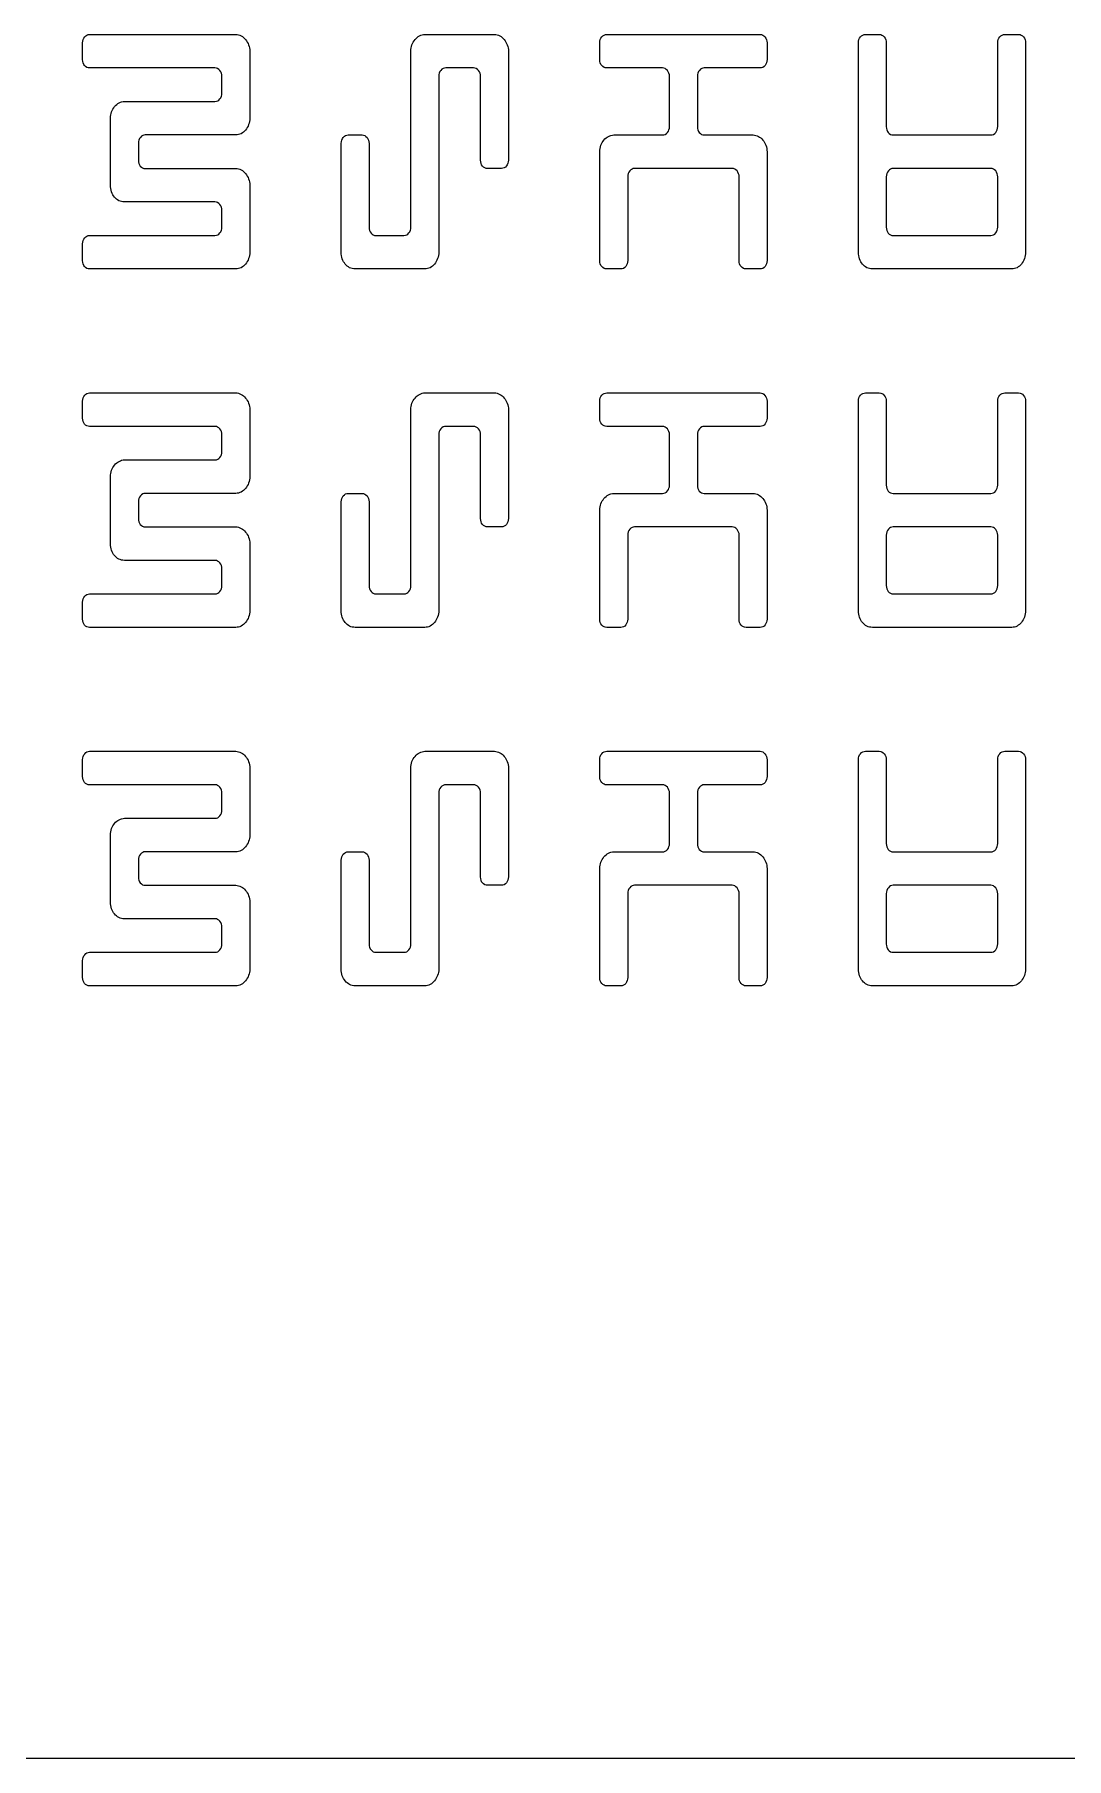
# Model space of a CAD drawing. Extents: x 1 to 11.6, y 1 to 5.6.
# Drawn here: x 7.658 to 9, y 1.004 to 3.247 of the extents above; entities that cross this region are included whole.
import ezdxf

# ---------------------------------------------------------------- set-up
doc = ezdxf.new("R2010")
doc.units = 0
doc.layers.add('Layer_1', color=7, linetype='CONTINUOUS')

msp = doc.modelspace()

# ---------------------------------------------------------------- linework, layer by layer
at = {"layer": 'Layer_1', "color": 7}
for p, q in [((7.720511, 3.214421), (7.720511, 3.236218)), ((7.72957, 3.247116), (7.91982, 3.247116)), ((8.165515, 3.247116), (8.25611, 3.247116)), ((8.39309, 3.214421), (8.39309, 3.236218)), ((8.402148, 3.247116), (8.601458, 3.247116)), ((8.610517, 3.236218), (8.610517, 3.214421)), ((8.729382, 2.963756), (8.729382, 3.236218)), ((8.738441, 3.247116), (8.75656, 3.247116)), ((8.765619, 3.236218), (8.765619, 3.127233)), ((8.910572, 3.127233), (8.910572, 3.236218)), ((8.919631, 3.247116), (8.93775, 3.247116)), ((8.946809, 3.236218), (8.946809, 2.963756)), ((7.93794, 3.225319), (7.93794, 3.138131)), ((8.147397, 2.996451), (8.147397, 3.225319)), ((8.27423, 3.225319), (8.27423, 3.083639)), ((7.892643, 3.203523), (7.729571, 3.203523)), ((7.901702, 3.170827), (7.901702, 3.192624)), ((8.183635, 3.192624), (8.183635, 2.963756)), ((8.228932, 3.203522), (8.192694, 3.203522)), ((8.237991, 3.083639), (8.237991, 3.192624)), ((8.474627, 3.203523), (8.40215, 3.203523)), ((8.483685, 3.127233), (8.483685, 3.192624)), ((8.519922, 3.192624), (8.519922, 3.127233)), ((8.601457, 3.203522), (8.528981, 3.203522)), ((7.774868, 3.159929), (7.892642, 3.159929)), ((7.75675, 3.050944), (7.75675, 3.138132)), ((7.792988, 3.105436), (7.792988, 3.083639)), ((7.91982, 3.116334), (7.802046, 3.116334)), ((8.056802, 2.963756), (8.056802, 3.105436)), ((8.065861, 3.116334), (8.08398, 3.116334)), ((8.093038, 3.105436), (8.093038, 2.996451)), ((8.411208, 3.116335), (8.474625, 3.116335)), ((8.528982, 3.116335), (8.592399, 3.116335)), ((8.774679, 3.116335), (8.901512, 3.116335)), ((8.39309, 2.952857), (8.39309, 3.094538)), ((8.610519, 3.094538), (8.610519, 2.952857)), ((7.802048, 3.07274), (7.919822, 3.07274)), ((8.26517, 3.07274), (8.247051, 3.07274)), ((8.429329, 3.061842), (8.429329, 2.952857)), ((8.565221, 3.072741), (8.438388, 3.072741)), ((8.57428, 2.952857), (8.57428, 3.061842)), ((8.765622, 3.061843), (8.765622, 2.996452)), ((8.901514, 3.072741), (8.774681, 3.072741)), ((8.910573, 2.996452), (8.910573, 3.061842)), ((7.892642, 3.029147), (7.774868, 3.029147)), ((7.937942, 3.050943), (7.937942, 2.963756)), ((7.9017, 2.996451), (7.9017, 3.018248)), ((7.729569, 2.985553), (7.89264, 2.985553)), ((8.102098, 2.985552), (8.138337, 2.985552)), ((8.774682, 2.985553), (8.901512, 2.985553)), ((7.72051, 2.952857), (7.72051, 2.974654)), ((7.919822, 2.941959), (7.72957, 2.941959)), ((8.165516, 2.941959), (8.07492, 2.941959)), ((8.420269, 2.941959), (8.402151, 2.941959)), ((8.601459, 2.941959), (8.58334, 2.941959)), ((8.928689, 2.941959), (8.7475, 2.941959)), ((7.720511, 2.748006), (7.720511, 2.769803)), ((7.72957, 2.780702), (7.91982, 2.780702)), ((8.165515, 2.780702), (8.25611, 2.780702)), ((8.39309, 2.748006), (8.39309, 2.769803)), ((8.402148, 2.780701), (8.601458, 2.780701)), ((8.610517, 2.769803), (8.610517, 2.748006)), ((8.729382, 2.497341), (8.729382, 2.769803)), ((8.738441, 2.780702), (8.75656, 2.780702)), ((8.765619, 2.769803), (8.765619, 2.660818)), ((8.910572, 2.660818), (8.910572, 2.769803)), ((8.919631, 2.780701), (8.93775, 2.780701)), ((8.946809, 2.769803), (8.946809, 2.497341)), ((7.892643, 2.737108), (7.729571, 2.737108)), ((7.93794, 2.758905), (7.93794, 2.671717)), ((8.147397, 2.530037), (8.147397, 2.758905)), ((8.228932, 2.737108), (8.192694, 2.737108)), ((8.27423, 2.758905), (8.27423, 2.617224)), ((8.474627, 2.737108), (8.40215, 2.737108)), ((8.601457, 2.737107), (8.528981, 2.737107)), ((7.901702, 2.704413), (7.901702, 2.72621)), ((8.183635, 2.726209), (8.183635, 2.497341)), ((8.237991, 2.617224), (8.237991, 2.726209)), ((8.483685, 2.660818), (8.483685, 2.726209)), ((8.519922, 2.726209), (8.519922, 2.660818)), ((7.774868, 2.693514), (7.892642, 2.693514)), ((7.75675, 2.584529), (7.75675, 2.671717)), ((7.91982, 2.64992), (7.802046, 2.64992)), ((8.065861, 2.64992), (8.08398, 2.64992)), ((8.411208, 2.64992), (8.474625, 2.64992)), ((8.528982, 2.649919), (8.592399, 2.649919)), ((8.774679, 2.649919), (8.901512, 2.649919)), ((7.792988, 2.639021), (7.792988, 2.617224)), ((8.056802, 2.497341), (8.056802, 2.639021)), ((8.093038, 2.639021), (8.093038, 2.530036)), ((8.39309, 2.486442), (8.39309, 2.628123)), ((8.610519, 2.628122), (8.610519, 2.486442)), ((7.802048, 2.606326), (7.919822, 2.606326)), ((8.26517, 2.606326), (8.247051, 2.606326)), ((8.565221, 2.606325), (8.438388, 2.606325)), ((8.901514, 2.606326), (8.774681, 2.606326)), ((7.937942, 2.584529), (7.937942, 2.497341)), ((8.429329, 2.595426), (8.429329, 2.486441)), ((8.57428, 2.486442), (8.57428, 2.595426)), ((8.765622, 2.595427), (8.765622, 2.530036)), ((8.910573, 2.530037), (8.910573, 2.595427)), ((7.892642, 2.562732), (7.774868, 2.562732)), ((7.9017, 2.530037), (7.9017, 2.551833)), ((7.729569, 2.519138), (7.89264, 2.519138)), ((8.102098, 2.519138), (8.138337, 2.519138)), ((8.774682, 2.519138), (8.901512, 2.519138)), ((7.72051, 2.486442), (7.72051, 2.508239)), ((7.919822, 2.475544), (7.72957, 2.475544)), ((8.165516, 2.475544), (8.07492, 2.475544)), ((8.420269, 2.475543), (8.402151, 2.475544)), ((8.601459, 2.475543), (8.58334, 2.475543)), ((8.928689, 2.475543), (8.7475, 2.475544)), ((7.72957, 2.314287), (7.91982, 2.314287)), ((8.165515, 2.314287), (8.25611, 2.314287)), ((8.402148, 2.314287), (8.601458, 2.314287)), ((8.738441, 2.314287), (8.75656, 2.314287)), ((8.919631, 2.314286), (8.93775, 2.314286)), ((7.720511, 2.281592), (7.720511, 2.303389)), ((7.93794, 2.29249), (7.93794, 2.205302)), ((8.147397, 2.063622), (8.147397, 2.29249)), ((8.27423, 2.29249), (8.27423, 2.15081)), ((8.39309, 2.281591), (8.39309, 2.303388)), ((8.610517, 2.303388), (8.610517, 2.281591)), ((8.729382, 2.030927), (8.729382, 2.303389)), ((8.765619, 2.303388), (8.765619, 2.194404)), ((8.910572, 2.194403), (8.910572, 2.303388)), ((8.946809, 2.303388), (8.946809, 2.030926)), ((7.892643, 2.270694), (7.729571, 2.270694)), ((8.228932, 2.270693), (8.192694, 2.270693)), ((8.474627, 2.270693), (8.40215, 2.270693)), ((8.601457, 2.270693), (8.528981, 2.270693)), ((7.901702, 2.237998), (7.901702, 2.259795)), ((8.183635, 2.259795), (8.183635, 2.030927)), ((8.237991, 2.15081), (8.237991, 2.259794)), ((8.483685, 2.194404), (8.483685, 2.259795)), ((8.519922, 2.259794), (8.519922, 2.194404)), ((7.774868, 2.2271), (7.892642, 2.2271)), ((7.75675, 2.118115), (7.75675, 2.205303)), ((7.91982, 2.183505), (7.802046, 2.183505)), ((8.065861, 2.183505), (8.08398, 2.183505)), ((8.411208, 2.183505), (8.474625, 2.183505)), ((8.528982, 2.183505), (8.592399, 2.183505)), ((8.774679, 2.183505), (8.901512, 2.183505)), ((7.792988, 2.172607), (7.792988, 2.15081)), ((8.056802, 2.030927), (8.056802, 2.172607)), ((8.093038, 2.172607), (8.093038, 2.063622)), ((8.39309, 2.020028), (8.39309, 2.161708)), ((8.610519, 2.161708), (8.610519, 2.020028)), ((7.802048, 2.139912), (7.919822, 2.139912)), ((8.26517, 2.139911), (8.247051, 2.139911)), ((8.565221, 2.139911), (8.438388, 2.139911)), ((8.901514, 2.139911), (8.774681, 2.139911)), ((7.937942, 2.118115), (7.937942, 2.030927)), ((8.429329, 2.129012), (8.429329, 2.020027)), ((8.57428, 2.020027), (8.57428, 2.129012)), ((8.765622, 2.129013), (8.765622, 2.063622)), ((8.910573, 2.063622), (8.910573, 2.129013)), ((7.892642, 2.096318), (7.774868, 2.096318)), ((7.9017, 2.063622), (7.9017, 2.085419)), ((7.72051, 2.020028), (7.72051, 2.041825)), ((7.729569, 2.052723), (7.89264, 2.052723)), ((8.102098, 2.052723), (8.138337, 2.052723)), ((8.774682, 2.052724), (8.901512, 2.052723)), ((7.919822, 2.00913), (7.72957, 2.009129)), ((8.165516, 2.00913), (8.07492, 2.009129)), ((8.420269, 2.009129), (8.402151, 2.009129)), ((8.601459, 2.009129), (8.58334, 2.009129)), ((8.928689, 2.009129), (8.7475, 2.009129)), ((11.632619, 1.003619), (1.003619, 1.003619))]:
    msp.add_line(p, q, dxfattribs=at)
for points in [[(7.720511, 3.236218), (7.720511, 3.239397), (7.721408, 3.242008), (7.7232, 3.244051)], [(7.7232, 3.244051), (7.724992, 3.246095), (7.727116, 3.247116), (7.72957, 3.247116)], [(7.91982, 3.247116), (7.922274, 3.247116), (7.924586, 3.246492), (7.926757, 3.245243)], [(7.926757, 3.245243), (7.928927, 3.244108), (7.930815, 3.242518), (7.932419, 3.240475)], [(7.932419, 3.240475), (7.934118, 3.238545), (7.935439, 3.236275), (7.936382, 3.233663)], [(7.936382, 3.233663), (7.937421, 3.231052), (7.93794, 3.228271), (7.93794, 3.225319)], [(8.147397, 3.225319), (8.147397, 3.228271), (8.147868, 3.231052), (8.148811, 3.233663)], [(8.148811, 3.233663), (8.149849, 3.236274), (8.151171, 3.238545), (8.152774, 3.240475)], [(8.152774, 3.240475), (8.154473, 3.242518), (8.156408, 3.244107), (8.158578, 3.245243)], [(8.158578, 3.245243), (8.160749, 3.246492), (8.163061, 3.247116), (8.165515, 3.247116)], [(8.25611, 3.247116), (8.258563, 3.247116), (8.260876, 3.246492), (8.263046, 3.245243)], [(8.263046, 3.245243), (8.265217, 3.244107), (8.267104, 3.242518), (8.268708, 3.240475)], [(8.268708, 3.240475), (8.270407, 3.238545), (8.271729, 3.236274), (8.272672, 3.233663)], [(8.272672, 3.233663), (8.27371, 3.231052), (8.27423, 3.228271), (8.27423, 3.225319)], [(8.39309, 3.236218), (8.39309, 3.239397), (8.393986, 3.242008), (8.395778, 3.244051)], [(8.395778, 3.244051), (8.397571, 3.246095), (8.399694, 3.247116), (8.402148, 3.247116)], [(8.601458, 3.247116), (8.603912, 3.247116), (8.606035, 3.246038), (8.607828, 3.243881)], [(8.607828, 3.243881), (8.609621, 3.241724), (8.610517, 3.239169), (8.610517, 3.236218)], [(8.729382, 3.236218), (8.729382, 3.239397), (8.730279, 3.242008), (8.732071, 3.244051)], [(8.732071, 3.244051), (8.733863, 3.246095), (8.735987, 3.247116), (8.738441, 3.247116)], [(8.75656, 3.247116), (8.759014, 3.247116), (8.761137, 3.246038), (8.76293, 3.243881)], [(8.76293, 3.243881), (8.764722, 3.241724), (8.765619, 3.239169), (8.765619, 3.236218)], [(8.910572, 3.236218), (8.910572, 3.239397), (8.911469, 3.242008), (8.913261, 3.244051)], [(8.913261, 3.244051), (8.915053, 3.246095), (8.917177, 3.247116), (8.919631, 3.247116)], [(8.93775, 3.247116), (8.940204, 3.247116), (8.942327, 3.246038), (8.94412, 3.243881)], [(8.94412, 3.243881), (8.945912, 3.241724), (8.946809, 3.239169), (8.946809, 3.236218)], [(7.72306, 3.206588), (7.721361, 3.208631), (7.720511, 3.211242), (7.720511, 3.214421)], [(8.395638, 3.206588), (8.393939, 3.208631), (8.39309, 3.211242), (8.39309, 3.214421)], [(8.610517, 3.214421), (8.610517, 3.211469), (8.609667, 3.208915), (8.607968, 3.206758)], [(7.729571, 3.203523), (7.726929, 3.203523), (7.724759, 3.204544), (7.72306, 3.206588)], [(7.899013, 3.200287), (7.897221, 3.202444), (7.895098, 3.203523), (7.892643, 3.203523)], [(7.901702, 3.192624), (7.901702, 3.195576), (7.900806, 3.19813), (7.899013, 3.200287)], [(8.186324, 3.200457), (8.184531, 3.198414), (8.183635, 3.195803), (8.183635, 3.192624)], [(8.192694, 3.203522), (8.19024, 3.203522), (8.188117, 3.202501), (8.186324, 3.200457)], [(8.235302, 3.200287), (8.23351, 3.202444), (8.231386, 3.203522), (8.228932, 3.203522)], [(8.237991, 3.192624), (8.237991, 3.195575), (8.237095, 3.19813), (8.235302, 3.200287)], [(8.40215, 3.203523), (8.399508, 3.203523), (8.397337, 3.204544), (8.395638, 3.206588)], [(8.480997, 3.200287), (8.479204, 3.202444), (8.477081, 3.203523), (8.474627, 3.203523)], [(8.483685, 3.192624), (8.483685, 3.195576), (8.482789, 3.19813), (8.480997, 3.200287)], [(8.522611, 3.200457), (8.520818, 3.198414), (8.519922, 3.195803), (8.519922, 3.192624)], [(8.528981, 3.203522), (8.526527, 3.203522), (8.524404, 3.202501), (8.522611, 3.200457)], [(8.607968, 3.206758), (8.606269, 3.204601), (8.604099, 3.203522), (8.601457, 3.203522)], [(7.899153, 3.163164), (7.900852, 3.165321), (7.901702, 3.167876), (7.901702, 3.170827)], [(7.75675, 3.138132), (7.75675, 3.141083), (7.757221, 3.143865), (7.758164, 3.146476)], [(7.758164, 3.146476), (7.759203, 3.149087), (7.760524, 3.151357), (7.762128, 3.153287)], [(7.762128, 3.153287), (7.763827, 3.155331), (7.765761, 3.15692), (7.767932, 3.158055)], [(7.767932, 3.158055), (7.770102, 3.159304), (7.772414, 3.159929), (7.774868, 3.159929)], [(7.892642, 3.159929), (7.895284, 3.159929), (7.897455, 3.161007), (7.899153, 3.163164)], [(7.932419, 3.122805), (7.930815, 3.120876), (7.928928, 3.119286), (7.926757, 3.118037)], [(7.936382, 3.129787), (7.935439, 3.127176), (7.934118, 3.124849), (7.932419, 3.122805)], [(7.93794, 3.138131), (7.93794, 3.13518), (7.937421, 3.132398), (7.936382, 3.129787)], [(8.474625, 3.116335), (8.477268, 3.116335), (8.479438, 3.117413), (8.481137, 3.11957)], [(8.481137, 3.11957), (8.482836, 3.121727), (8.483685, 3.124282), (8.483685, 3.127233)], [(8.519922, 3.127233), (8.519922, 3.124054), (8.520772, 3.121443), (8.522471, 3.1194)], [(8.522471, 3.1194), (8.52417, 3.117356), (8.52634, 3.116335), (8.528982, 3.116335)], [(8.765619, 3.127233), (8.765619, 3.124054), (8.766468, 3.121443), (8.768167, 3.1194)], [(8.768167, 3.1194), (8.769866, 3.117356), (8.772037, 3.116335), (8.774679, 3.116335)], [(8.901512, 3.116335), (8.904154, 3.116335), (8.906325, 3.117413), (8.908024, 3.11957)], [(8.908024, 3.11957), (8.909723, 3.121727), (8.910572, 3.124282), (8.910572, 3.127233)], [(7.795676, 3.113269), (7.793884, 3.111226), (7.792988, 3.108615), (7.792988, 3.105436)], [(7.802046, 3.116334), (7.799593, 3.116334), (7.797469, 3.115313), (7.795676, 3.113269)], [(7.926757, 3.118037), (7.924586, 3.116902), (7.922274, 3.116334), (7.91982, 3.116334)], [(8.056802, 3.105436), (8.056802, 3.108615), (8.057698, 3.111226), (8.059491, 3.113269)], [(8.059491, 3.113269), (8.061283, 3.115313), (8.063406, 3.116334), (8.065861, 3.116334)], [(8.08398, 3.116334), (8.086433, 3.116334), (8.088557, 3.115256), (8.09035, 3.113099)], [(8.09035, 3.113099), (8.092142, 3.110942), (8.093038, 3.108387), (8.093038, 3.105436)], [(8.39309, 3.094538), (8.39309, 3.097489), (8.393562, 3.100271), (8.394505, 3.102882)], [(8.394505, 3.102882), (8.395543, 3.105493), (8.396864, 3.107763), (8.398468, 3.109693)], [(8.398468, 3.109693), (8.400167, 3.111737), (8.402102, 3.113326), (8.404272, 3.114461)], [(8.404272, 3.114461), (8.406442, 3.11571), (8.408755, 3.116335), (8.411208, 3.116335)], [(8.592399, 3.116335), (8.594853, 3.116335), (8.597165, 3.11571), (8.599335, 3.114462)], [(8.599335, 3.114462), (8.601506, 3.113326), (8.603393, 3.111737), (8.604998, 3.109693)], [(8.604998, 3.109693), (8.606697, 3.107764), (8.608018, 3.105493), (8.608961, 3.102882)], [(8.608961, 3.102882), (8.61, 3.100271), (8.610519, 3.097489), (8.610519, 3.094538)], [(7.792988, 3.083639), (7.792988, 3.08046), (7.793837, 3.077849), (7.795536, 3.075806)], [(7.795536, 3.075806), (7.797235, 3.073762), (7.799406, 3.07274), (7.802048, 3.07274)], [(8.240539, 3.075806), (8.23884, 3.077849), (8.237991, 3.08046), (8.237991, 3.083639)], [(8.247051, 3.07274), (8.244408, 3.07274), (8.242238, 3.073762), (8.240539, 3.075806)], [(8.271681, 3.075976), (8.269982, 3.073819), (8.267812, 3.07274), (8.26517, 3.07274)], [(8.27423, 3.083639), (8.27423, 3.080687), (8.27338, 3.078133), (8.271681, 3.075976)], [(7.919822, 3.07274), (7.922276, 3.07274), (7.924588, 3.072116), (7.926758, 3.070867)], [(7.926758, 3.070867), (7.928929, 3.069732), (7.930816, 3.068142), (7.93242, 3.066099)], [(7.93242, 3.066099), (7.934119, 3.064169), (7.93544, 3.061899), (7.936384, 3.059288)], [(7.936384, 3.059288), (7.937422, 3.056676), (7.937942, 3.053895), (7.937942, 3.050943)], [(8.432018, 3.069676), (8.430226, 3.067632), (8.429329, 3.065021), (8.429329, 3.061842)], [(8.438388, 3.072741), (8.435934, 3.072741), (8.433811, 3.071719), (8.432018, 3.069676)], [(8.571591, 3.069505), (8.569799, 3.071662), (8.567676, 3.072741), (8.565221, 3.072741)], [(8.57428, 3.061842), (8.57428, 3.064794), (8.573384, 3.067348), (8.571591, 3.069505)], [(8.768311, 3.069676), (8.766518, 3.067633), (8.765622, 3.065022), (8.765622, 3.061843)], [(8.774681, 3.072741), (8.772227, 3.072741), (8.770104, 3.071719), (8.768311, 3.069676)], [(8.907884, 3.069505), (8.906092, 3.071662), (8.903969, 3.072741), (8.901514, 3.072741)], [(8.910573, 3.061842), (8.910573, 3.064794), (8.909677, 3.067348), (8.907884, 3.069505)], [(7.758164, 3.042259), (7.757221, 3.044984), (7.75675, 3.047879), (7.75675, 3.050944)], [(7.761986, 3.035448), (7.760383, 3.037377), (7.759109, 3.039648), (7.758164, 3.042259)], [(7.767648, 3.03085), (7.765478, 3.031985), (7.76359, 3.033518), (7.761986, 3.035448)], [(7.774868, 3.029147), (7.77232, 3.029147), (7.769913, 3.029714), (7.767648, 3.03085)], [(7.899012, 3.025911), (7.897219, 3.028068), (7.895096, 3.029147), (7.892642, 3.029147)], [(7.9017, 3.018248), (7.9017, 3.0212), (7.900804, 3.023754), (7.899012, 3.025911)], [(7.723199, 2.982488), (7.724991, 2.984531), (7.727114, 2.985553), (7.729569, 2.985553)], [(7.89264, 2.985553), (7.895283, 2.985553), (7.897453, 2.986631), (7.899152, 2.988788)], [(7.899152, 2.988788), (7.900851, 2.990945), (7.9017, 2.9935), (7.9017, 2.996451)], [(8.093038, 2.996451), (8.093038, 2.993272), (8.093888, 2.990661), (8.095587, 2.988618)], [(8.095587, 2.988618), (8.097286, 2.986574), (8.099456, 2.985552), (8.102098, 2.985552)], [(8.138337, 2.985552), (8.140979, 2.985552), (8.143149, 2.986631), (8.144848, 2.988788)], [(8.144848, 2.988788), (8.146547, 2.990945), (8.147397, 2.993499), (8.147397, 2.996451)], [(8.765622, 2.996452), (8.765622, 2.993273), (8.766472, 2.990662), (8.768171, 2.988619)], [(8.768171, 2.988619), (8.76987, 2.986575), (8.77204, 2.985553), (8.774682, 2.985553)], [(8.901512, 2.985553), (8.904155, 2.985553), (8.906325, 2.986631), (8.908024, 2.988789)], [(8.908024, 2.988789), (8.909723, 2.990946), (8.910573, 2.9935), (8.910573, 2.996452)], [(7.72051, 2.974654), (7.72051, 2.977833), (7.721406, 2.980444), (7.723199, 2.982488)], [(7.937942, 2.963756), (7.937942, 2.960804), (7.937422, 2.958022), (7.936384, 2.955411)], [(8.058216, 2.955071), (8.057274, 2.957796), (8.056802, 2.96069), (8.056802, 2.963756)], [(8.183635, 2.963756), (8.183635, 2.960804), (8.183116, 2.958023), (8.182077, 2.955412)], [(8.730797, 2.955071), (8.729854, 2.957796), (8.729382, 2.96069), (8.729382, 2.963756)], [(8.946809, 2.963756), (8.946809, 2.960804), (8.946289, 2.958023), (8.945251, 2.955412)], [(7.723059, 2.945024), (7.72136, 2.947067), (7.72051, 2.949678), (7.72051, 2.952857)], [(7.72957, 2.941959), (7.726928, 2.941959), (7.724757, 2.942981), (7.723059, 2.945024)], [(7.926758, 2.943661), (7.924588, 2.942526), (7.922276, 2.941959), (7.919822, 2.941959)], [(7.93242, 2.94843), (7.930817, 2.9465), (7.92893, 2.94491), (7.926758, 2.943661)], [(7.936384, 2.955411), (7.935441, 2.9528), (7.93412, 2.950473), (7.93242, 2.94843)], [(8.062038, 2.94826), (8.060435, 2.950189), (8.059161, 2.95246), (8.058216, 2.955071)], [(8.067701, 2.943662), (8.06553, 2.944797), (8.063643, 2.94633), (8.062038, 2.94826)], [(8.07492, 2.941959), (8.072372, 2.941959), (8.069965, 2.942527), (8.067701, 2.943662)], [(8.172452, 2.943662), (8.170281, 2.942527), (8.167969, 2.941959), (8.165516, 2.941959)], [(8.178114, 2.94843), (8.176511, 2.9465), (8.174623, 2.94491), (8.172452, 2.943662)], [(8.182077, 2.955412), (8.181135, 2.952801), (8.179813, 2.950473), (8.178114, 2.94843)], [(8.395639, 2.945024), (8.39394, 2.947067), (8.39309, 2.949678), (8.39309, 2.952857)], [(8.402151, 2.941959), (8.399508, 2.941959), (8.397338, 2.942981), (8.395639, 2.945024)], [(8.426781, 2.945194), (8.425082, 2.943037), (8.422911, 2.941959), (8.420269, 2.941959)], [(8.429329, 2.952857), (8.429329, 2.949906), (8.42848, 2.947351), (8.426781, 2.945194)], [(8.576829, 2.945024), (8.575129, 2.947067), (8.57428, 2.949678), (8.57428, 2.952857)], [(8.58334, 2.941959), (8.580698, 2.941959), (8.578527, 2.942981), (8.576829, 2.945024)], [(8.60797, 2.945194), (8.606271, 2.943037), (8.604101, 2.941959), (8.601459, 2.941959)], [(8.610519, 2.952857), (8.610519, 2.949906), (8.60967, 2.947351), (8.60797, 2.945194)], [(8.734619, 2.94826), (8.733015, 2.950189), (8.731741, 2.95246), (8.730797, 2.955071)], [(8.740281, 2.943662), (8.73811, 2.944797), (8.736223, 2.94633), (8.734619, 2.94826)], [(8.7475, 2.941959), (8.744952, 2.941959), (8.742546, 2.942527), (8.740281, 2.943662)], [(8.935625, 2.943662), (8.933454, 2.942527), (8.931142, 2.941959), (8.928689, 2.941959)], [(8.941287, 2.94843), (8.939684, 2.9465), (8.937796, 2.94491), (8.935625, 2.943662)], [(8.945251, 2.955412), (8.944308, 2.952801), (8.942987, 2.950473), (8.941287, 2.94843)], [(7.720511, 2.769803), (7.720511, 2.772982), (7.721408, 2.775593), (7.7232, 2.777637)], [(7.7232, 2.777637), (7.724992, 2.77968), (7.727116, 2.780702), (7.72957, 2.780702)], [(7.91982, 2.780702), (7.922274, 2.780702), (7.924586, 2.780077), (7.926757, 2.778828)], [(7.926757, 2.778828), (7.928927, 2.777693), (7.930815, 2.776104), (7.932419, 2.77406)], [(7.932419, 2.77406), (7.934118, 2.77213), (7.935439, 2.76986), (7.936382, 2.767249)], [(7.936382, 2.767249), (7.937421, 2.764638), (7.93794, 2.761856), (7.93794, 2.758905)], [(8.147397, 2.758905), (8.147397, 2.761856), (8.147868, 2.764638), (8.148811, 2.767249)], [(8.148811, 2.767249), (8.149849, 2.76986), (8.151171, 2.77213), (8.152774, 2.77406)], [(8.152774, 2.77406), (8.154473, 2.776104), (8.156408, 2.777693), (8.158578, 2.778829)], [(8.158578, 2.778829), (8.160749, 2.780077), (8.163061, 2.780702), (8.165515, 2.780702)], [(8.25611, 2.780702), (8.258563, 2.780702), (8.260876, 2.780077), (8.263046, 2.778829)], [(8.263046, 2.778829), (8.265217, 2.777693), (8.267104, 2.776104), (8.268708, 2.77406)], [(8.268708, 2.77406), (8.270407, 2.772131), (8.271729, 2.76986), (8.272672, 2.767249)], [(8.272672, 2.767249), (8.27371, 2.764638), (8.27423, 2.761856), (8.27423, 2.758905)], [(8.39309, 2.769803), (8.39309, 2.772982), (8.393986, 2.775593), (8.395778, 2.777636)], [(8.395778, 2.777636), (8.397571, 2.77968), (8.399694, 2.780701), (8.402148, 2.780701)], [(8.601458, 2.780701), (8.603912, 2.780701), (8.606035, 2.779623), (8.607828, 2.777466)], [(8.607828, 2.777466), (8.609621, 2.775309), (8.610517, 2.772754), (8.610517, 2.769803)], [(8.729382, 2.769803), (8.729382, 2.772982), (8.730279, 2.775593), (8.732071, 2.777637)], [(8.732071, 2.777637), (8.733863, 2.77968), (8.735987, 2.780702), (8.738441, 2.780702)], [(8.75656, 2.780702), (8.759014, 2.780702), (8.761137, 2.779623), (8.76293, 2.777466)], [(8.76293, 2.777466), (8.764722, 2.775309), (8.765619, 2.772755), (8.765619, 2.769803)], [(8.910572, 2.769803), (8.910572, 2.772982), (8.911469, 2.775593), (8.913261, 2.777636)], [(8.913261, 2.777636), (8.915053, 2.779679), (8.917177, 2.780701), (8.919631, 2.780701)], [(8.93775, 2.780701), (8.940204, 2.780701), (8.942327, 2.779623), (8.94412, 2.777466)], [(8.94412, 2.777466), (8.945912, 2.775309), (8.946809, 2.772754), (8.946809, 2.769803)], [(7.72306, 2.740173), (7.721361, 2.742216), (7.720511, 2.744828), (7.720511, 2.748006)], [(7.729571, 2.737108), (7.726929, 2.737108), (7.724759, 2.73813), (7.72306, 2.740173)], [(7.899013, 2.733873), (7.897221, 2.73603), (7.895098, 2.737108), (7.892643, 2.737108)], [(8.192694, 2.737108), (8.19024, 2.737108), (8.188117, 2.736086), (8.186324, 2.734042)], [(8.235302, 2.733872), (8.23351, 2.736029), (8.231386, 2.737108), (8.228932, 2.737108)], [(8.395638, 2.740173), (8.393939, 2.742216), (8.39309, 2.744827), (8.39309, 2.748006)], [(8.40215, 2.737108), (8.399508, 2.737108), (8.397337, 2.73813), (8.395638, 2.740173)], [(8.480997, 2.733872), (8.479204, 2.736029), (8.477081, 2.737108), (8.474627, 2.737108)], [(8.528981, 2.737107), (8.526527, 2.737107), (8.524404, 2.736086), (8.522611, 2.734042)], [(8.607968, 2.740343), (8.606269, 2.738186), (8.604099, 2.737107), (8.601457, 2.737107)], [(8.610517, 2.748006), (8.610517, 2.745054), (8.609667, 2.7425), (8.607968, 2.740343)], [(7.901702, 2.72621), (7.901702, 2.729161), (7.900806, 2.731716), (7.899013, 2.733873)], [(8.186324, 2.734042), (8.184531, 2.731999), (8.183635, 2.729388), (8.183635, 2.726209)], [(8.237991, 2.726209), (8.237991, 2.729161), (8.237095, 2.731715), (8.235302, 2.733872)], [(8.483685, 2.726209), (8.483685, 2.729161), (8.482789, 2.731715), (8.480997, 2.733872)], [(8.522611, 2.734042), (8.520818, 2.731999), (8.519922, 2.729387), (8.519922, 2.726209)], [(7.767932, 2.691641), (7.770102, 2.69289), (7.772414, 2.693514), (7.774868, 2.693514)], [(7.892642, 2.693514), (7.895284, 2.693514), (7.897455, 2.694593), (7.899153, 2.69675)], [(7.899153, 2.69675), (7.900852, 2.698907), (7.901702, 2.701461), (7.901702, 2.704413)], [(7.75675, 2.671717), (7.75675, 2.674669), (7.757221, 2.67745), (7.758164, 2.680061)], [(7.758164, 2.680061), (7.759203, 2.682672), (7.760524, 2.684943), (7.762128, 2.686873)], [(7.762128, 2.686873), (7.763827, 2.688916), (7.765761, 2.690505), (7.767932, 2.691641)], [(7.93794, 2.671717), (7.93794, 2.668765), (7.937421, 2.665984), (7.936382, 2.663373)], [(7.802046, 2.64992), (7.799593, 2.64992), (7.797469, 2.648898), (7.795676, 2.646855)], [(7.926757, 2.651623), (7.924586, 2.650487), (7.922274, 2.64992), (7.91982, 2.64992)], [(7.932419, 2.656391), (7.930815, 2.654461), (7.928928, 2.652872), (7.926757, 2.651623)], [(7.936382, 2.663373), (7.935439, 2.660762), (7.934118, 2.658434), (7.932419, 2.656391)], [(8.059491, 2.646855), (8.061283, 2.648898), (8.063406, 2.64992), (8.065861, 2.64992)], [(8.08398, 2.64992), (8.086433, 2.64992), (8.088557, 2.648841), (8.09035, 2.646684)], [(8.398468, 2.643278), (8.400167, 2.645322), (8.402102, 2.646911), (8.404272, 2.648047)], [(8.404272, 2.648047), (8.406442, 2.649295), (8.408755, 2.64992), (8.411208, 2.64992)], [(8.474625, 2.64992), (8.477268, 2.64992), (8.479438, 2.650998), (8.481137, 2.653155)], [(8.481137, 2.653155), (8.482836, 2.655312), (8.483685, 2.657867), (8.483685, 2.660818)], [(8.519922, 2.660818), (8.519922, 2.657639), (8.520772, 2.655028), (8.522471, 2.652984)], [(8.522471, 2.652984), (8.52417, 2.650941), (8.52634, 2.649919), (8.528982, 2.649919)], [(8.592399, 2.649919), (8.594853, 2.649919), (8.597165, 2.649295), (8.599335, 2.648046)], [(8.599335, 2.648046), (8.601506, 2.64691), (8.603393, 2.645321), (8.604998, 2.643278)], [(8.765619, 2.660818), (8.765619, 2.657639), (8.766468, 2.655028), (8.768167, 2.652985)], [(8.768167, 2.652985), (8.769866, 2.650941), (8.772037, 2.649919), (8.774679, 2.649919)], [(8.901512, 2.649919), (8.904154, 2.649919), (8.906325, 2.650998), (8.908024, 2.653155)], [(8.908024, 2.653155), (8.909723, 2.655312), (8.910572, 2.657866), (8.910572, 2.660818)], [(7.795676, 2.646855), (7.793884, 2.644811), (7.792988, 2.6422), (7.792988, 2.639021)], [(8.056802, 2.639021), (8.056802, 2.6422), (8.057698, 2.644811), (8.059491, 2.646855)], [(8.09035, 2.646684), (8.092142, 2.644527), (8.093038, 2.641973), (8.093038, 2.639021)], [(8.39309, 2.628123), (8.39309, 2.631074), (8.393562, 2.633856), (8.394505, 2.636467)], [(8.394505, 2.636467), (8.395543, 2.639078), (8.396864, 2.641348), (8.398468, 2.643278)], [(8.604998, 2.643278), (8.606697, 2.641348), (8.608018, 2.639077), (8.608961, 2.636466)], [(8.608961, 2.636466), (8.61, 2.633855), (8.610519, 2.631074), (8.610519, 2.628122)], [(7.792988, 2.617224), (7.792988, 2.614046), (7.793837, 2.611435), (7.795536, 2.609391)], [(7.795536, 2.609391), (7.797235, 2.607348), (7.799406, 2.606326), (7.802048, 2.606326)], [(7.919822, 2.606326), (7.922276, 2.606326), (7.924588, 2.605702), (7.926758, 2.604453)], [(7.926758, 2.604453), (7.928929, 2.603318), (7.930816, 2.601728), (7.93242, 2.599685)], [(8.240539, 2.609391), (8.23884, 2.611434), (8.237991, 2.614045), (8.237991, 2.617224)], [(8.247051, 2.606326), (8.244408, 2.606326), (8.242238, 2.607348), (8.240539, 2.609391)], [(8.271681, 2.609562), (8.269982, 2.607404), (8.267812, 2.606326), (8.26517, 2.606326)], [(8.27423, 2.617224), (8.27423, 2.614273), (8.27338, 2.611719), (8.271681, 2.609562)], [(8.432018, 2.603259), (8.430226, 2.601216), (8.429329, 2.598605), (8.429329, 2.595426)], [(8.438388, 2.606325), (8.435934, 2.606325), (8.433811, 2.605303), (8.432018, 2.603259)], [(8.571591, 2.603089), (8.569799, 2.605246), (8.567676, 2.606325), (8.565221, 2.606325)], [(8.57428, 2.595426), (8.57428, 2.598378), (8.573384, 2.600932), (8.571591, 2.603089)], [(8.768311, 2.603261), (8.766518, 2.601217), (8.765622, 2.598606), (8.765622, 2.595427)], [(8.774681, 2.606326), (8.772227, 2.606326), (8.770104, 2.605304), (8.768311, 2.603261)], [(8.907884, 2.60309), (8.906092, 2.605248), (8.903969, 2.606326), (8.901514, 2.606326)], [(8.910573, 2.595427), (8.910573, 2.598379), (8.909677, 2.600933), (8.907884, 2.60309)], [(7.758164, 2.575844), (7.757221, 2.578569), (7.75675, 2.581464), (7.75675, 2.584529)], [(7.93242, 2.599685), (7.934119, 2.597755), (7.93544, 2.595484), (7.936384, 2.592873)], [(7.936384, 2.592873), (7.937422, 2.590262), (7.937942, 2.587481), (7.937942, 2.584529)], [(7.761986, 2.569033), (7.760383, 2.570963), (7.759109, 2.573233), (7.758164, 2.575844)], [(7.767648, 2.564435), (7.765478, 2.56557), (7.76359, 2.567103), (7.761986, 2.569033)], [(7.774868, 2.562732), (7.77232, 2.562732), (7.769913, 2.5633), (7.767648, 2.564435)], [(7.899012, 2.559496), (7.897219, 2.561653), (7.895096, 2.562732), (7.892642, 2.562732)], [(7.9017, 2.551833), (7.9017, 2.554785), (7.900804, 2.557339), (7.899012, 2.559496)], [(7.72051, 2.508239), (7.72051, 2.511418), (7.721406, 2.514029), (7.723199, 2.516073)], [(7.723199, 2.516073), (7.724991, 2.518116), (7.727114, 2.519138), (7.729569, 2.519138)], [(7.89264, 2.519138), (7.895283, 2.519138), (7.897453, 2.520217), (7.899152, 2.522374)], [(7.899152, 2.522374), (7.900851, 2.524531), (7.9017, 2.527085), (7.9017, 2.530037)], [(8.093038, 2.530036), (8.093038, 2.526858), (8.093888, 2.524247), (8.095587, 2.522203)], [(8.095587, 2.522203), (8.097286, 2.52016), (8.099456, 2.519138), (8.102098, 2.519138)], [(8.138337, 2.519138), (8.140979, 2.519138), (8.143149, 2.520217), (8.144848, 2.522374)], [(8.144848, 2.522374), (8.146547, 2.524531), (8.147397, 2.527085), (8.147397, 2.530037)], [(8.765622, 2.530036), (8.765622, 2.526858), (8.766472, 2.524247), (8.768171, 2.522203)], [(8.768171, 2.522203), (8.76987, 2.52016), (8.77204, 2.519138), (8.774682, 2.519138)], [(8.901512, 2.519138), (8.904155, 2.519138), (8.906325, 2.520217), (8.908024, 2.522374)], [(8.908024, 2.522374), (8.909723, 2.524531), (8.910573, 2.527085), (8.910573, 2.530037)], [(7.937942, 2.497341), (7.937942, 2.49439), (7.937422, 2.491608), (7.936384, 2.488997)], [(8.058216, 2.488656), (8.057274, 2.491381), (8.056802, 2.494276), (8.056802, 2.497341)], [(8.183635, 2.497341), (8.183635, 2.494389), (8.183116, 2.491608), (8.182077, 2.488997)], [(8.730797, 2.488656), (8.729854, 2.491381), (8.729382, 2.494276), (8.729382, 2.497341)], [(8.946809, 2.497341), (8.946809, 2.494389), (8.946289, 2.491607), (8.945251, 2.488996)], [(7.723059, 2.478609), (7.72136, 2.480652), (7.72051, 2.483264), (7.72051, 2.486442)], [(7.72957, 2.475544), (7.726928, 2.475544), (7.724757, 2.476566), (7.723059, 2.478609)], [(7.926758, 2.477247), (7.924588, 2.476112), (7.922276, 2.475544), (7.919822, 2.475544)], [(7.93242, 2.482015), (7.930817, 2.480085), (7.92893, 2.478496), (7.926758, 2.477247)], [(7.936384, 2.488997), (7.935441, 2.486386), (7.93412, 2.484059), (7.93242, 2.482015)], [(8.062038, 2.481845), (8.060435, 2.483775), (8.059161, 2.486045), (8.058216, 2.488656)], [(8.067701, 2.477247), (8.06553, 2.478382), (8.063643, 2.479915), (8.062038, 2.481845)], [(8.07492, 2.475544), (8.072372, 2.475544), (8.069965, 2.476112), (8.067701, 2.477247)], [(8.172452, 2.477247), (8.170281, 2.476111), (8.167969, 2.475544), (8.165516, 2.475544)], [(8.178114, 2.482015), (8.176511, 2.480085), (8.174623, 2.478496), (8.172452, 2.477247)], [(8.182077, 2.488997), (8.181135, 2.486386), (8.179813, 2.484058), (8.178114, 2.482015)], [(8.395639, 2.478609), (8.39394, 2.480652), (8.39309, 2.483264), (8.39309, 2.486442)], [(8.402151, 2.475544), (8.399508, 2.475544), (8.397338, 2.476566), (8.395639, 2.478609)], [(8.426781, 2.478778), (8.425082, 2.476621), (8.422911, 2.475543), (8.420269, 2.475543)], [(8.429329, 2.486441), (8.429329, 2.48349), (8.42848, 2.480935), (8.426781, 2.478778)], [(8.576829, 2.478608), (8.575129, 2.480652), (8.57428, 2.483263), (8.57428, 2.486442)], [(8.58334, 2.475543), (8.580698, 2.475543), (8.578527, 2.476565), (8.576829, 2.478608)], [(8.60797, 2.478779), (8.606271, 2.476622), (8.604101, 2.475543), (8.601459, 2.475543)], [(8.610519, 2.486442), (8.610519, 2.48349), (8.60967, 2.480936), (8.60797, 2.478779)], [(8.734619, 2.481845), (8.733015, 2.483775), (8.731741, 2.486045), (8.730797, 2.488656)], [(8.740281, 2.477247), (8.73811, 2.478382), (8.736223, 2.479915), (8.734619, 2.481845)], [(8.7475, 2.475544), (8.744952, 2.475544), (8.742546, 2.476112), (8.740281, 2.477247)], [(8.935625, 2.477246), (8.933454, 2.476111), (8.931142, 2.475543), (8.928689, 2.475543)], [(8.941287, 2.482015), (8.939684, 2.480085), (8.937796, 2.478495), (8.935625, 2.477246)], [(8.945251, 2.488996), (8.944308, 2.486385), (8.942987, 2.484058), (8.941287, 2.482015)], [(7.720511, 2.303389), (7.720511, 2.306568), (7.721408, 2.309179), (7.7232, 2.311222)], [(7.7232, 2.311222), (7.724992, 2.313266), (7.727116, 2.314287), (7.72957, 2.314287)], [(7.91982, 2.314287), (7.922274, 2.314287), (7.924586, 2.313663), (7.926757, 2.312414)], [(7.926757, 2.312414), (7.928927, 2.311279), (7.930815, 2.309689), (7.932419, 2.307646)], [(8.152774, 2.307646), (8.154473, 2.309689), (8.156408, 2.311279), (8.158578, 2.312414)], [(8.158578, 2.312414), (8.160749, 2.313663), (8.163061, 2.314287), (8.165515, 2.314287)], [(8.25611, 2.314287), (8.258563, 2.314287), (8.260876, 2.313663), (8.263046, 2.312414)], [(8.263046, 2.312414), (8.265217, 2.311279), (8.267104, 2.309689), (8.268708, 2.307646)], [(8.39309, 2.303388), (8.39309, 2.306567), (8.393986, 2.309178), (8.395778, 2.311222)], [(8.395778, 2.311222), (8.397571, 2.313265), (8.399694, 2.314287), (8.402148, 2.314287)], [(8.601458, 2.314287), (8.603912, 2.314287), (8.606035, 2.313208), (8.607828, 2.311051)], [(8.607828, 2.311051), (8.609621, 2.308894), (8.610517, 2.30634), (8.610517, 2.303388)], [(8.729382, 2.303389), (8.729382, 2.306567), (8.730279, 2.309178), (8.732071, 2.311222)], [(8.732071, 2.311222), (8.733863, 2.313265), (8.735987, 2.314287), (8.738441, 2.314287)], [(8.75656, 2.314287), (8.759014, 2.314287), (8.761137, 2.313208), (8.76293, 2.311051)], [(8.76293, 2.311051), (8.764722, 2.308894), (8.765619, 2.30634), (8.765619, 2.303388)], [(8.910572, 2.303388), (8.910572, 2.306567), (8.911469, 2.309178), (8.913261, 2.311221)], [(8.913261, 2.311221), (8.915053, 2.313265), (8.917177, 2.314286), (8.919631, 2.314286)], [(8.93775, 2.314286), (8.940204, 2.314286), (8.942327, 2.313208), (8.94412, 2.311051)], [(8.94412, 2.311051), (8.945912, 2.308894), (8.946809, 2.30634), (8.946809, 2.303388)], [(7.932419, 2.307646), (7.934118, 2.305716), (7.935439, 2.303445), (7.936382, 2.300834)], [(7.936382, 2.300834), (7.937421, 2.298223), (7.93794, 2.295442), (7.93794, 2.29249)], [(8.147397, 2.29249), (8.147397, 2.295442), (8.147868, 2.298223), (8.148811, 2.300834)], [(8.148811, 2.300834), (8.149849, 2.303445), (8.151171, 2.305716), (8.152774, 2.307646)], [(8.268708, 2.307646), (8.270407, 2.305716), (8.271729, 2.303445), (8.272672, 2.300834)], [(8.272672, 2.300834), (8.27371, 2.298223), (8.27423, 2.295442), (8.27423, 2.29249)], [(7.72306, 2.273759), (7.721361, 2.275802), (7.720511, 2.278413), (7.720511, 2.281592)], [(7.729571, 2.270694), (7.726929, 2.270694), (7.724759, 2.271715), (7.72306, 2.273759)], [(7.899013, 2.267458), (7.897221, 2.269615), (7.895098, 2.270694), (7.892643, 2.270694)], [(7.901702, 2.259795), (7.901702, 2.262747), (7.900806, 2.265301), (7.899013, 2.267458)], [(8.186324, 2.267628), (8.184531, 2.265585), (8.183635, 2.262974), (8.183635, 2.259795)], [(8.192694, 2.270693), (8.19024, 2.270693), (8.188117, 2.269671), (8.186324, 2.267628)], [(8.235302, 2.267457), (8.23351, 2.269615), (8.231386, 2.270693), (8.228932, 2.270693)], [(8.237991, 2.259794), (8.237991, 2.262746), (8.237095, 2.2653), (8.235302, 2.267457)], [(8.395638, 2.273758), (8.393939, 2.275802), (8.39309, 2.278413), (8.39309, 2.281591)], [(8.40215, 2.270693), (8.399508, 2.270693), (8.397337, 2.271715), (8.395638, 2.273758)], [(8.480997, 2.267458), (8.479204, 2.269615), (8.477081, 2.270693), (8.474627, 2.270693)], [(8.483685, 2.259795), (8.483685, 2.262746), (8.482789, 2.265301), (8.480997, 2.267458)], [(8.522611, 2.267628), (8.520818, 2.265584), (8.519922, 2.262973), (8.519922, 2.259794)], [(8.528981, 2.270693), (8.526527, 2.270693), (8.524404, 2.269671), (8.522611, 2.267628)], [(8.607968, 2.273928), (8.606269, 2.271771), (8.604099, 2.270693), (8.601457, 2.270693)], [(8.610517, 2.281591), (8.610517, 2.27864), (8.609667, 2.276085), (8.607968, 2.273928)], [(7.762128, 2.220458), (7.763827, 2.222502), (7.765761, 2.224091), (7.767932, 2.225226)], [(7.767932, 2.225226), (7.770102, 2.226475), (7.772414, 2.2271), (7.774868, 2.2271)], [(7.892642, 2.2271), (7.895284, 2.2271), (7.897455, 2.228178), (7.899153, 2.230335)], [(7.899153, 2.230335), (7.900852, 2.232492), (7.901702, 2.235046), (7.901702, 2.237998)], [(7.75675, 2.205303), (7.75675, 2.208254), (7.757221, 2.211036), (7.758164, 2.213647)], [(7.758164, 2.213647), (7.759203, 2.216258), (7.760524, 2.218528), (7.762128, 2.220458)], [(7.93794, 2.205302), (7.93794, 2.202351), (7.937421, 2.199569), (7.936382, 2.196958)], [(7.795676, 2.18044), (7.793884, 2.178397), (7.792988, 2.175786), (7.792988, 2.172607)], [(7.802046, 2.183505), (7.799593, 2.183505), (7.797469, 2.182484), (7.795676, 2.18044)], [(7.926757, 2.185208), (7.924586, 2.184073), (7.922274, 2.183505), (7.91982, 2.183505)], [(7.932419, 2.189976), (7.930815, 2.188046), (7.928928, 2.186457), (7.926757, 2.185208)], [(7.936382, 2.196958), (7.935439, 2.194347), (7.934118, 2.19202), (7.932419, 2.189976)], [(8.056802, 2.172607), (8.056802, 2.175786), (8.057698, 2.178397), (8.059491, 2.18044)], [(8.059491, 2.18044), (8.061283, 2.182483), (8.063406, 2.183505), (8.065861, 2.183505)], [(8.08398, 2.183505), (8.086433, 2.183505), (8.088557, 2.182427), (8.09035, 2.18027)], [(8.09035, 2.18027), (8.092142, 2.178112), (8.093038, 2.175558), (8.093038, 2.172607)], [(8.394505, 2.170052), (8.395543, 2.172663), (8.396864, 2.174934), (8.398468, 2.176864)], [(8.398468, 2.176864), (8.400167, 2.178907), (8.402102, 2.180497), (8.404272, 2.181632)], [(8.404272, 2.181632), (8.406442, 2.182881), (8.408755, 2.183505), (8.411208, 2.183505)], [(8.474625, 2.183505), (8.477268, 2.183505), (8.479438, 2.184584), (8.481137, 2.186741)], [(8.481137, 2.186741), (8.482836, 2.188898), (8.483685, 2.191452), (8.483685, 2.194404)], [(8.519922, 2.194404), (8.519922, 2.191225), (8.520772, 2.188614), (8.522471, 2.18657)], [(8.522471, 2.18657), (8.52417, 2.184527), (8.52634, 2.183505), (8.528982, 2.183505)], [(8.592399, 2.183505), (8.594853, 2.183505), (8.597165, 2.18288), (8.599335, 2.181632)], [(8.599335, 2.181632), (8.601506, 2.180496), (8.603393, 2.178907), (8.604998, 2.176864)], [(8.604998, 2.176864), (8.606697, 2.174934), (8.608018, 2.172663), (8.608961, 2.170052)], [(8.765619, 2.194404), (8.765619, 2.191225), (8.766468, 2.188614), (8.768167, 2.18657)], [(8.768167, 2.18657), (8.769866, 2.184527), (8.772037, 2.183505), (8.774679, 2.183505)], [(8.901512, 2.183505), (8.904154, 2.183505), (8.906325, 2.184583), (8.908024, 2.18674)], [(8.908024, 2.18674), (8.909723, 2.188897), (8.910572, 2.191452), (8.910572, 2.194403)], [(8.39309, 2.161708), (8.39309, 2.16466), (8.393562, 2.167441), (8.394505, 2.170052)], [(8.608961, 2.170052), (8.61, 2.167441), (8.610519, 2.16466), (8.610519, 2.161708)], [(7.792988, 2.15081), (7.792988, 2.147631), (7.793837, 2.14502), (7.795536, 2.142977)], [(7.795536, 2.142977), (7.797235, 2.140933), (7.799406, 2.139912), (7.802048, 2.139912)], [(7.919822, 2.139912), (7.922276, 2.139912), (7.924588, 2.139287), (7.926758, 2.138038)], [(7.926758, 2.138038), (7.928929, 2.136903), (7.930816, 2.135314), (7.93242, 2.13327)], [(7.93242, 2.13327), (7.934119, 2.13134), (7.93544, 2.12907), (7.936384, 2.126459)], [(8.240539, 2.142976), (8.23884, 2.14502), (8.237991, 2.147631), (8.237991, 2.15081)], [(8.247051, 2.139911), (8.244408, 2.139911), (8.242238, 2.140933), (8.240539, 2.142976)], [(8.271681, 2.143147), (8.269982, 2.14099), (8.267812, 2.139911), (8.26517, 2.139911)], [(8.27423, 2.15081), (8.27423, 2.147858), (8.27338, 2.145304), (8.271681, 2.143147)], [(8.432018, 2.136845), (8.430226, 2.134802), (8.429329, 2.132191), (8.429329, 2.129012)], [(8.438388, 2.139911), (8.435934, 2.139911), (8.433811, 2.138889), (8.432018, 2.136845)], [(8.571591, 2.136675), (8.569799, 2.138832), (8.567676, 2.139911), (8.565221, 2.139911)], [(8.57428, 2.129012), (8.57428, 2.131964), (8.573384, 2.134518), (8.571591, 2.136675)], [(8.768311, 2.136846), (8.766518, 2.134803), (8.765622, 2.132192), (8.765622, 2.129013)], [(8.774681, 2.139911), (8.772227, 2.139911), (8.770104, 2.13889), (8.768311, 2.136846)], [(8.907884, 2.136676), (8.906092, 2.138833), (8.903969, 2.139911), (8.901514, 2.139911)], [(8.910573, 2.129013), (8.910573, 2.131965), (8.909677, 2.134519), (8.907884, 2.136676)], [(7.758164, 2.10943), (7.757221, 2.112155), (7.75675, 2.11505), (7.75675, 2.118115)], [(7.761986, 2.102618), (7.760383, 2.104548), (7.759109, 2.106819), (7.758164, 2.10943)], [(7.936384, 2.126459), (7.937422, 2.123848), (7.937942, 2.121066), (7.937942, 2.118115)], [(7.767648, 2.098021), (7.765478, 2.099156), (7.76359, 2.100689), (7.761986, 2.102618)], [(7.774868, 2.096318), (7.77232, 2.096318), (7.769913, 2.096885), (7.767648, 2.098021)], [(7.899012, 2.093082), (7.897219, 2.095239), (7.895096, 2.096318), (7.892642, 2.096318)], [(7.9017, 2.085419), (7.9017, 2.088371), (7.900804, 2.090925), (7.899012, 2.093082)], [(7.72051, 2.041825), (7.72051, 2.045003), (7.721406, 2.047615), (7.723199, 2.049658)], [(7.723199, 2.049658), (7.724991, 2.051702), (7.727114, 2.052723), (7.729569, 2.052723)], [(7.89264, 2.052723), (7.895283, 2.052723), (7.897453, 2.053802), (7.899152, 2.055959)], [(7.899152, 2.055959), (7.900851, 2.058116), (7.9017, 2.06067), (7.9017, 2.063622)], [(8.093038, 2.063622), (8.093038, 2.060443), (8.093888, 2.057832), (8.095587, 2.055788)], [(8.095587, 2.055788), (8.097286, 2.053745), (8.099456, 2.052723), (8.102098, 2.052723)], [(8.138337, 2.052723), (8.140979, 2.052723), (8.143149, 2.053802), (8.144848, 2.055959)], [(8.144848, 2.055959), (8.146547, 2.058116), (8.147397, 2.06067), (8.147397, 2.063622)], [(8.765622, 2.063622), (8.765622, 2.060443), (8.766472, 2.057832), (8.768171, 2.055789)], [(8.768171, 2.055789), (8.76987, 2.053745), (8.77204, 2.052724), (8.774682, 2.052724)], [(8.901512, 2.052723), (8.904155, 2.052723), (8.906325, 2.053802), (8.908024, 2.055959)], [(8.908024, 2.055959), (8.909723, 2.058116), (8.910573, 2.06067), (8.910573, 2.063622)], [(7.723059, 2.012194), (7.72136, 2.014238), (7.72051, 2.016849), (7.72051, 2.020028)], [(7.936384, 2.022583), (7.935441, 2.019972), (7.93412, 2.017644), (7.93242, 2.015601)], [(7.937942, 2.030927), (7.937942, 2.027975), (7.937422, 2.025194), (7.936384, 2.022583)], [(8.058216, 2.022242), (8.057274, 2.024967), (8.056802, 2.027861), (8.056802, 2.030927)], [(8.062038, 2.01543), (8.060435, 2.01736), (8.059161, 2.019631), (8.058216, 2.022242)], [(8.182077, 2.022582), (8.181135, 2.019971), (8.179813, 2.017644), (8.178114, 2.015601)], [(8.183635, 2.030927), (8.183635, 2.027975), (8.183116, 2.025194), (8.182077, 2.022582)], [(8.395639, 2.012194), (8.39394, 2.014238), (8.39309, 2.016849), (8.39309, 2.020028)], [(8.429329, 2.020027), (8.429329, 2.017076), (8.42848, 2.014521), (8.426781, 2.012364)], [(8.576829, 2.012194), (8.575129, 2.014237), (8.57428, 2.016848), (8.57428, 2.020027)], [(8.610519, 2.020028), (8.610519, 2.017076), (8.60967, 2.014522), (8.60797, 2.012365)], [(8.730797, 2.022242), (8.729854, 2.024967), (8.729382, 2.027861), (8.729382, 2.030927)], [(8.734619, 2.01543), (8.733015, 2.01736), (8.731741, 2.019631), (8.730797, 2.022242)], [(8.945251, 2.022582), (8.944308, 2.019971), (8.942987, 2.017643), (8.941287, 2.0156)], [(8.946809, 2.030926), (8.946809, 2.027974), (8.946289, 2.025193), (8.945251, 2.022582)], [(7.72957, 2.009129), (7.726928, 2.009129), (7.724757, 2.010151), (7.723059, 2.012194)], [(7.926758, 2.010833), (7.924588, 2.009697), (7.922276, 2.00913), (7.919822, 2.00913)], [(7.93242, 2.015601), (7.930817, 2.013671), (7.92893, 2.012082), (7.926758, 2.010833)], [(8.067701, 2.010833), (8.06553, 2.011968), (8.063643, 2.0135), (8.062038, 2.01543)], [(8.07492, 2.009129), (8.072372, 2.009129), (8.069965, 2.009697), (8.067701, 2.010833)], [(8.172452, 2.010833), (8.170281, 2.009697), (8.167969, 2.00913), (8.165516, 2.00913)], [(8.178114, 2.015601), (8.176511, 2.013671), (8.174623, 2.012081), (8.172452, 2.010833)], [(8.402151, 2.009129), (8.399508, 2.009129), (8.397338, 2.010151), (8.395639, 2.012194)], [(8.426781, 2.012364), (8.425082, 2.010207), (8.422911, 2.009129), (8.420269, 2.009129)], [(8.58334, 2.009129), (8.580698, 2.009129), (8.578527, 2.010151), (8.576829, 2.012194)], [(8.60797, 2.012365), (8.606271, 2.010208), (8.604101, 2.009129), (8.601459, 2.009129)], [(8.740281, 2.010833), (8.73811, 2.011968), (8.736223, 2.0135), (8.734619, 2.01543)], [(8.7475, 2.009129), (8.744952, 2.009129), (8.742546, 2.009697), (8.740281, 2.010833)], [(8.935625, 2.010832), (8.933454, 2.009696), (8.931142, 2.009129), (8.928689, 2.009129)], [(8.941287, 2.0156), (8.939684, 2.01367), (8.937796, 2.012081), (8.935625, 2.010832)]]:
    msp.add_open_spline(points, degree=3, dxfattribs=at)

doc.saveas('drawing.dxf')
